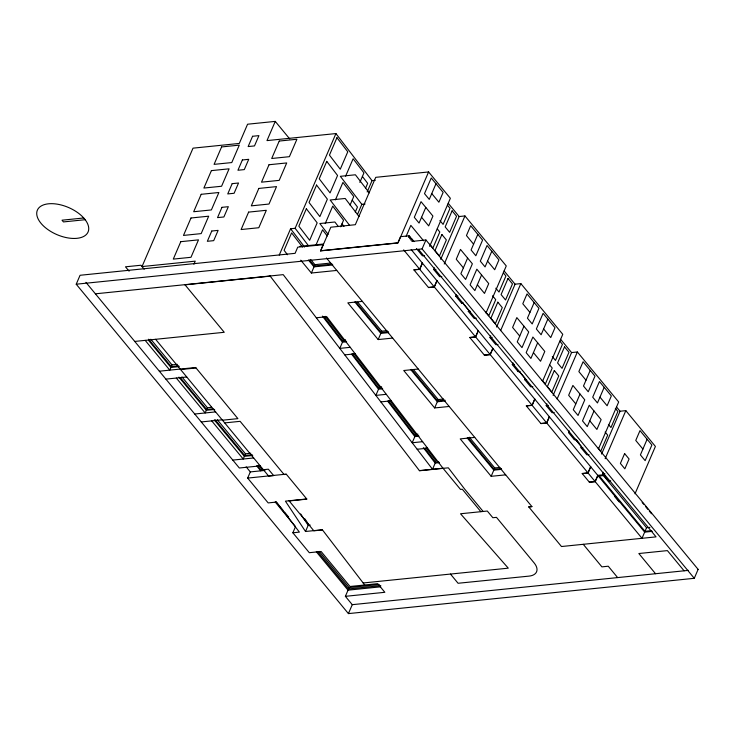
<?xml version="1.0" encoding="UTF-8"?>
<svg xmlns="http://www.w3.org/2000/svg" width="735" height="735" viewBox="0 0 735 735"><rect width="100%" height="100%" fill="white"/><g stroke="black" fill="none" stroke-linecap="round" stroke-linejoin="round"><path stroke-width="1.1" d="M698.121 569.377L694.272 578.307L348.418 613.606L76.219 284.215L80.069 275.276L295.093 253.336L297.748 247.162L323.29 244.718M193.902 264.233L195.234 261.145L142.02 266.575L193.02 148.158L239.298 143.435L247.576 124.215L275.257 121.394L289.7 138.878M275.257 121.394L266.98 140.605L335.923 133.568L372.039 180.645L375.273 180.314M179.276 366.6L170.924 367.454L169.776 370.137L145.172 340.369M148.589 339.212L171.246 366.627L171.99 364.9L177.365 364.349M214.666 409.432L206.314 410.277L205.166 412.96L176.317 378.056M180.452 377.772L206.636 409.45L207.38 407.723L211.671 407.291M279.245 255.091L290.582 228.769L295.121 228.309L308.241 245.416M295.121 228.309L335.923 133.568M315.903 245.205L322.527 229.825L327.259 235.99M325.219 223.569L332.725 206.14L343.539 220.243L340.718 226.793M335.417 199.883L342.923 182.455L353.746 196.557L350.071 205.083M345.615 176.198L353.122 158.769L363.944 172.872L359.847 182.39M429.663 246.354L450.362 198.285L428.597 171.944L397.993 243L320.625 250.892L323.428 244.029L299.862 246.436M320.625 250.892L330.823 227.207L355.327 224.708L375.732 177.337L428.597 171.944M300.753 260.181L311.364 273.025L314.02 266.851L332.799 264.931M309.316 259.942L314.341 266.024L314.929 264.664L330.64 263.056M252.73 455.489L244.378 456.343L243.23 459.026L211.708 420.879M215.107 419.703L244.7 455.516L245.444 453.789L250.81 453.238M355.281 212.093L357.467 207.013L352.203 200.141M365.479 188.417L367.665 183.327L362.401 176.455M357.403 214.629L361.831 204.33L340.342 176.317L355.4 174.783L369.264 192.855M367.16 191.973L372.039 180.645M275.193 502.005L295.516 526.609L292.861 532.783L299.393 532.112L276.342 502.079L268.174 502.915L247.658 478.081L250.323 471.907L264.931 470.418M257.516 465.705L261.072 470.014L261.66 468.654L258.812 465.209M322.417 316.105L342.455 342.216L339.79 348.39L350.227 347.324M346.029 341.058L342.813 341.389L343.401 340.02L325.228 316.344M406.152 236.238L410.837 225.36L423.58 240.777M413.796 241.429L409.129 235.788L408.458 237.35L410.277 237.166L409.615 238.7L411.425 238.517L413.961 241.594M411.425 238.517L410.746 240.079L412.555 239.895L411.903 241.411L425.933 239.977L698.25 569.524M425.795 207.426L419.06 223.072L414.301 217.312L421.036 201.675L432.933 216.062L428.698 225.902L421.559 217.266M435.993 183.75L429.258 199.387L424.499 193.627L431.243 177.989L443.131 192.386L438.896 202.217L431.767 193.581M362.346 301.378L347.83 302.857L378.158 339.57L380.822 333.396L388.631 332.597M355.648 301.727L381.134 332.569L381.722 331.2L387.005 330.667M76.219 284.215L422.083 248.917L425.933 239.977M364.716 584.996L322.353 529.77L305.521 531.488L308.176 525.314L300.643 513.94M422.294 263.011L419.63 269.185L413.842 269.782L428.56 287.596L434.357 286.999L437.049 280.733M422.46 263.075L419.758 269.341L413.97 269.938M351.578 354.114L378.516 389.219L375.851 395.393L386.288 394.327M382.09 388.052L378.874 388.383L379.462 387.023L353.691 353.434M441.818 276.452L439.649 276.672L433.788 269.589L434.532 267.852M440.715 259.381L459.164 216.54L464.952 215.943L506.268 265.941L486.019 312.963M436.884 280.669L434.229 286.843L428.431 287.44M444.252 264.012L464.952 215.943M467.616 258.04L460.882 273.686L465.641 279.438L472.375 263.801L460.477 249.404L456.251 259.235L463.381 267.871M477.814 234.355L471.08 250.001L475.839 255.752L482.573 240.115L470.685 225.719L466.449 235.549L473.588 244.185M463.261 303.61L463.473 303.123L461.654 303.307L455.792 296.214L456.545 294.478M461.654 303.307L462.104 302.269M481.59 274.954L474.856 290.601L470.097 284.84L476.84 269.194L488.729 283.591L484.494 293.421L477.364 284.785M491.798 251.269L485.063 266.915L480.304 261.155L487.039 245.508L498.936 259.905L494.701 269.736L487.562 261.1M317.878 551.875L348.5 588.937L349.088 587.577L379.159 584.509M688.41 570.369L352.267 604.675L345.377 596.333L348.032 590.159L380.739 586.815M476.317 318.2L474.149 318.42L468.287 311.328L468.728 310.289L462.765 303.068M387.676 401.163L414.852 436.581L412.188 442.755L422.625 441.689M418.426 435.423L415.211 435.745L415.799 434.385L389.688 400.364M469.885 311.64L470.097 311.144L468.287 311.328M418.252 369.034L403.736 370.513L434.661 407.943L437.316 401.769L445.134 400.97M411.545 369.365L437.637 400.942L438.225 399.583L443.508 399.041M348.418 613.606L352.267 604.675M478.2 330.667L475.545 336.841L469.748 337.438L484.466 355.244L490.263 354.656L492.964 348.39M478.366 330.732L475.664 336.998L469.876 337.585M423.323 447.624L435.193 463.087L432.529 469.27L283.214 274.642L95.394 293.816M438.767 461.929L435.552 462.26L436.14 460.9L425.969 447.652M498.027 344.467L495.849 344.687L489.997 337.604L490.741 335.867M496.621 327.038L515.07 284.197L520.858 283.6L562.771 334.324L542.522 381.336M492.79 348.326L490.135 354.5L484.337 355.097M500.608 330.621L520.858 283.6M523.972 326.239L517.238 341.876L521.997 347.637L528.731 331.99L516.834 317.603L512.598 327.433L519.737 336.07M534.17 302.554L527.436 318.191L532.195 323.951L538.93 308.314L527.032 293.917L522.796 303.748L529.935 312.384M519.755 371.983L519.967 371.497L518.157 371.68L512.295 364.588L513.048 362.86M518.157 371.68L518.598 370.642M537.653 342.795L530.918 358.432L526.159 352.671L532.893 337.034L544.791 351.431L540.556 361.262L533.417 352.625M547.851 319.109L541.116 334.747L536.357 328.986L543.091 313.349L554.989 327.746L550.754 337.576L543.615 328.94M532.82 386.573L530.642 386.794L524.79 379.71L525.231 378.672L519.268 371.451M526.389 380.013L526.6 379.517L524.79 379.71M474.755 437.408L460.229 438.896L491.164 476.317L493.819 470.143L501.637 469.343M468.048 437.738L494.141 469.316L494.728 467.956L500.002 467.414M534.703 399.041L532.039 405.224L526.251 405.812L540.969 423.626L546.757 423.029L549.458 416.763M534.869 399.105L532.168 405.371L526.379 405.968M554.227 412.482L552.058 412.702L546.197 405.619L546.941 403.882M553.115 395.412L571.573 352.57L577.361 351.982L618.677 401.971L598.428 448.993M549.293 416.699L546.638 422.882L540.841 423.47M557.112 399.004L577.361 351.982M580.025 394.07L573.291 409.717L578.05 415.468L584.784 399.831L572.887 385.434L568.651 395.265L575.79 403.901M590.223 370.385L583.489 386.031L588.248 391.783L594.982 376.145L583.094 361.749L578.858 371.579L585.997 380.215M569.248 430.875L568.504 432.612L574.357 439.695L576.176 439.512L579.492 443.527M574.357 439.695L574.807 438.657M593.999 410.984L587.265 426.631L582.506 420.87L589.25 405.233L601.138 419.621L596.903 429.451L589.773 420.815M604.207 387.299L597.463 402.945L592.713 397.185L599.448 381.548L611.336 395.935L607.11 405.766L599.971 397.13M589.02 454.588L586.852 454.809L580.99 447.725L581.44 446.687L575.468 439.466M590.609 466.697L587.945 472.871L582.157 473.469L589.442 482.279L595.231 481.691L597.932 475.426M590.775 466.762L588.073 473.028L582.285 473.625M601.588 454.074L620.037 411.233L625.834 410.635L655.409 446.43L635.012 493.801M605.135 458.704L625.834 410.635M610.73 480.865L608.562 481.085L602.7 473.992L603.444 472.256M647.131 439.245L640.396 454.892L645.146 460.643L651.89 445.006L639.992 430.609L635.757 440.44L642.895 449.076M649.859 527.39L646.534 527.73L642.013 538.305L403.671 249.872M83.698 217.983L62.016 220.197L63.44 221.924L85.122 219.71M361.831 204.33L365.065 203.999M409.129 235.788L400.529 236.67L397.865 242.844L320.497 250.736M314.341 266.024L332.293 264.187M424.573 255.578L422.404 255.798L416.387 248.531M185.027 284.831L270.186 276.139M311.364 273.025L336.768 270.434M433.788 269.589L435.956 269.368M455.792 296.214L457.969 295.994M316.307 317.777L326.744 316.712L442.966 468.204L460.514 489.437L462.324 489.244L480.874 511.689M134.735 341.435L224.249 332.293L184.898 284.675M381.134 332.569L388.53 331.816M343.401 340.02L345.542 339.8M342.455 342.216L346.626 341.784M378.158 339.57L392.674 338.082M171.246 366.627L178.761 365.865M159.339 371.203L195.639 367.5L237.901 418.638L222.466 420.209M489.997 337.604L492.165 337.383M180.608 369.549L196.034 367.978M344.779 354.886L355.216 353.82M165.88 379.122L186.754 376.991M512.295 364.588L514.463 364.367M379.462 387.023L381.603 386.803M378.516 389.219L382.687 388.787M206.636 409.45L213.076 408.798M194.729 414.025L215.594 411.894M380.84 401.889L391.277 400.823M201.271 421.945L222.135 419.814M437.637 400.942L445.033 400.189M224.699 422.91L240.125 421.33L284.087 474.534L286.356 474.305M434.661 407.943L449.177 406.464M546.197 405.619L548.365 405.398M415.799 434.385L417.939 434.164M414.852 436.581L419.023 436.149M244.7 455.516L252.215 454.754M232.793 460.092L253.658 457.96M417.177 449.25L427.614 448.185M260.208 465.88L239.334 468.002L85.912 282.341M263.369 469.711L268.358 469.196L273.65 475.6L268.661 476.105L155.609 339.304M261.072 470.014L264.297 469.683M247.658 478.081L286.227 474.149L306.872 499.129L289.177 500.939M580.99 447.725L582.809 447.532M435.193 463.087L439.365 462.664M419.382 470.611L442.966 468.204M494.141 469.316L501.536 468.562M491.164 476.317L505.68 474.838M306.743 498.982L285.419 501.151L305.521 531.488M602.7 473.992L604.868 473.772M604.225 474.7L597.766 475.361L595.111 481.535L589.314 482.132M604.933 475.426L599.291 475.995L644.99 531.304L651.642 530.624M308.176 525.314L310.234 525.102M531.846 506.507L528.676 506.828L561.476 546.528L656.052 536.872L418.941 249.937M528.796 506.985L531.975 506.663L326.478 257.976M322.481 529.926L313.854 530.808L289.048 500.783M652.23 531.359L644.678 532.131L411.187 249.569M363.182 582.974L508.28 568.164L460.523 513.765L487.314 511.036L492.845 517.725L496.474 517.357L534.244 563.056A18.687 9.987 23.3 0 1 528.897 576.13L458.07 583.268L450.472 574.063M348.5 588.937L380.803 585.639M345.377 596.333L384.846 592.3L377.707 583.663L350.035 586.493L321.112 551.498L309.316 552.702L292.861 532.783M448.221 203.292L459.164 216.54M504.127 270.949L515.07 284.197M560.621 339.322L571.573 352.57M616.463 406.896L620.037 411.233M447.468 205.23L450.022 208.317L443.095 224.405L439.907 220.546M503.374 272.887L505.928 275.974L499.001 292.061L495.813 288.203M559.877 341.26L562.431 344.347L555.504 360.435L552.316 356.585M615.342 408.384L617.887 411.462L610.96 427.549L608.415 424.472M437.27 228.916L439.815 232.003L432.887 248.09L429.709 244.231M492.542 295.801L495.73 299.66L488.793 315.747L485.614 311.888M549.679 364.946L552.224 368.033L545.296 384.12L542.108 380.261M605.135 432.061L607.689 435.148L600.761 451.235L598.207 448.157M642.179 502.474L643.612 504.21M645.762 506.81L647.912 509.41M649.345 511.147L651.495 513.756M422.083 248.917L694.272 578.307M684.092 570.81L667.398 550.607L638.844 553.529L655.537 573.723M603.012 475.058L646.534 527.73M614.671 496.502L619.136 501.895M617.648 577.591L608.249 566.216L601.901 566.869L583.25 544.304M322.362 244.81L322.84 245.389M357.697 302.131L381.722 331.2M413.575 369.76L438.225 399.583M469.353 437.252L494.728 467.956M354.821 301.929L380.822 333.396M410.709 369.567L437.316 401.769M467.212 437.941L493.819 470.143M310.62 259.455L314.929 264.664M308.36 259.997L314.02 266.851M483.143 511.459L464.722 489.17L448.341 467.818L419.501 470.758L270.067 275.983M144.198 269.212L140.918 265.243L125.483 266.814L129.084 271.178M256.588 465.806L260.75 470.841M150.794 339.248L171.99 364.9M181.922 376.917L207.38 407.723M217.294 419.722L245.444 453.789M148.498 340.314L170.924 367.454M178.917 377.119L206.314 410.277M214.289 419.933L244.378 456.343M319.192 551.397L349.088 587.577M275.919 501.683L283.03 510.283M284.454 512.01L288.726 517.174M246.151 466.872L250.323 471.907M316.307 551.764L348.032 590.159M359.066 216.54L345.202 198.468L330.144 200.003L349.575 225.333M341.995 223.826L343.971 226.398M338.339 226.518L334.875 221.998L319.817 223.532L328.141 234.373M290.582 228.769L304.566 246.997M302.434 246.997L291.611 232.894L284.105 250.323L287.486 254.733M323.951 316.794L342.813 341.389M352.405 353.893L378.874 388.383M388.42 400.832L415.211 435.745M424.711 448.129L435.552 462.26M304.915 518.892L308.617 524.478M180.792 241.677L173.285 259.106L190.981 257.296L198.487 239.867L180.792 241.677M190.99 217.992L183.484 235.421L201.179 233.611L208.685 216.191L190.99 217.992M201.188 194.306L193.682 211.735L211.386 209.934L218.883 192.506L201.188 194.306M211.395 170.621L203.889 188.05L221.584 186.249L229.09 168.82L211.395 170.621M221.593 146.936L214.087 164.364L231.782 162.564L239.288 145.135L221.593 146.936M211.772 231.02L207.344 241.3L213.701 240.648L218.12 230.377L211.772 231.02M221.97 207.334L217.542 217.615L223.899 216.963L228.328 206.691L221.97 207.334M232.168 183.649L227.749 193.93L234.097 193.277L238.526 183.006L232.168 183.649M242.375 159.964L237.947 170.244L244.296 169.601L248.724 159.32L242.375 159.964M252.574 136.278L248.145 146.559L254.494 145.916L258.922 135.635L252.574 136.278M248.614 212.112L241.108 229.54L258.803 227.731L266.309 210.302L248.614 212.112M258.821 188.426L251.315 205.855L269.01 204.045L276.516 186.617L258.821 188.426M269.019 164.741L261.513 182.17L279.208 180.36L286.714 162.94L269.019 164.741M279.217 141.056L271.711 158.484L289.406 156.684L296.912 139.255L279.217 141.056M306.357 208.749L298.851 226.178L309.665 240.271L317.171 222.843L306.357 208.749M316.555 185.064L309.049 202.493L319.863 216.595L327.369 199.167L316.555 185.064M326.753 161.378L319.247 178.807L330.07 192.91L337.567 175.481L326.753 161.378M336.952 137.693L329.445 155.122L340.268 169.225L347.774 151.796L336.952 137.693M441.9 234.52L434.973 250.607L439.429 256.01L446.365 239.922L441.9 234.52M452.098 210.835L445.171 226.922L449.636 232.324L456.564 216.237L452.098 210.835M497.806 302.177L490.879 318.264L495.344 323.666L502.271 307.579L497.806 302.177M508.004 278.491L501.077 294.579L505.542 299.981L512.47 283.894L508.004 278.491M554.309 370.55L547.382 386.638L551.838 392.04L558.765 375.952L554.309 370.55M564.508 346.865L557.58 362.952L562.045 368.354L568.973 352.267L564.508 346.865M624.621 453.587L620.386 463.417L624.851 468.82L629.077 458.989L624.621 453.587M84.479 218.837L82.439 216.604A27.608 14.755 23.3 0 0 39.01 207.702A27.608 14.755 23.3 0 0 63.063 236.808A27.608 14.755 23.3 0 0 86.16 221.106L84.479 218.837"/></g></svg>
